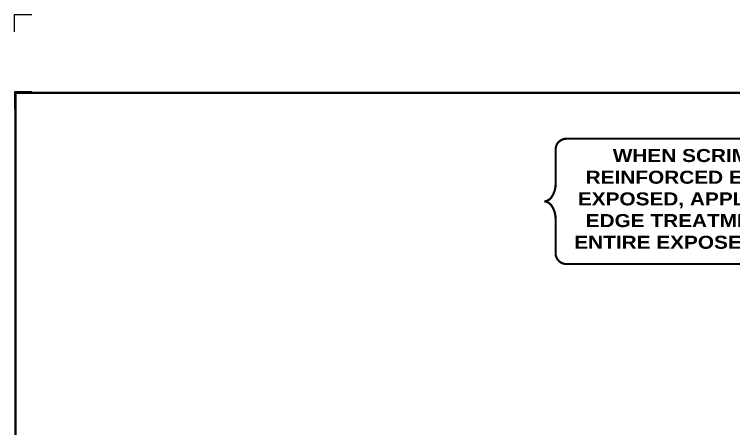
# Model space of a CAD drawing. Header units: inches. Extents: x 255.4 to 275.5, y -282.7 to -266.
# Drawn here: x 255.45 to 265.82, y -271.96 to -265.99 of the extents above; entities that cross this region are included whole.
import ezdxf
from ezdxf.enums import TextEntityAlignment as Align

# ---------------------------------------------------------------- set-up
doc = ezdxf.new("R2010")
doc.units = ezdxf.units.IN
doc.header["$MEASUREMENT"] = 0
doc.layers.get('0').update_dxf_attribs({"linetype": 'CONTINUOUS'})
doc.layers.get('DEFPOINTS').update_dxf_attribs({"linetype": 'CONTINUOUS'})
for name, color, linetype in [('FSBP-ANNO-NOTE', 7, 'CONTINUOUS'), ('FSBP-TTLB-BORDER', 7, 'CONTINUOUS'), ('FSBP-TTLB-TEXT', 7, 'CONTINUOUS')]:
    doc.layers.add(name, color=color, linetype=linetype)
doc.styles.add('FSBP_ARIAL', font='arial.ttf')
doc.styles.add('FSBP_ARIAL_BOLD', font='')
doc.styles.add('FSBP_ARIAL_NAR', font='ARIALN.TTF')
doc.styles.get('FSBP_ARIAL_BOLD').set_extended_font_data('Arial Black')
doc.dimstyles.new('FSBP-LEADER', dxfattribs={"dimtxt": 0.1875, "dimasz": 0.25, "dimexe": 0.0625, "dimexo": 0.125, "dimgap": 0.125, "dimtad": 0, "dimtih": 1, "dimtoh": 1, "dimdec": 4, "dimzin": 0, "dimdsep": 46, "dimlunit": 4, "dimtxsty": 'FSBP_ARIAL_NAR', "dimcen": 0.09375, "dimclrd": 256, "dimclre": 256, "dimclrt": 256, "dimadec": 0, "dimazin": 0, "dimtfac": 1, "dimtdec": 4, "dimtofl": 0, "dimtmove": 0, "dimatfit": 3, "dimfxl": 1, "dimtolj": 1, "dimtzin": 0, "dimlwd": -1, "dimlwe": -1, "dimarcsym": 0})

# ---------------------------------------------------------------- blocks, each defined once
blk = doc.blocks.new('TTLB-EPDM_1')
at = {"layer": 'DEFPOINTS', "linetype": 'Continuous', "ltscale": 1.75}
blk.add_lwpolyline([(-0.015625, 13.88083333333333), (-0.015625, 14.13083333333333), (0.234375, 14.13083333333333)], dxfattribs=at)
at = {"layer": 'DEFPOINTS', "color": 1}
blk.add_lwpolyline([(0.234375, 13.015625), (-0.015625, 13.015625), (-0.015625, 12.765625)], dxfattribs=at)
at = {"layer": 'FSBP-TTLB-BORDER', "const_width": 0.03125}
blk.add_lwpolyline([(20, 0), (20, 13), (0, 13), (0, 0)], dxfattribs=at)
at = {"layer": 'FSBP-TTLB-TEXT'}
for tag, height, style, p in [('MAXIMUM_WARRANTY', 0.1875, 'FSBP_ARIAL_BOLD', (18.03987100774941, 0.2240244307510579)), ('ACCPT_SYSTEMS', 0.21875, 'FSBP_ARIAL', (12.49438170418193, -1.125))]:
    blk.add_attdef(tag, text='', height=height, dxfattribs=dict(at, style=style)).set_placement(p, align=Align.MIDDLE_LEFT)
for tag, height, style, p in [('DETAIL_DESCP_LINE_1', 0.21875, 'FSBP_ARIAL_BOLD', (10.33118450231211, -0.3736318192489421)), ('ISSUE_REV_DATE', 0.21875, 'FSBP_ARIAL', (16.84069633627263, -0.7282559425942452)), ('DETAIL_NUMBER', 0.4375, 'FSBP_ARIAL', (18.91941590748775, -0.8931630692489421))]:
    blk.add_attdef(tag, text='', height=height, dxfattribs=dict(at, style=style)).set_placement(p, align=Align.MIDDLE_CENTER)

msp = doc.modelspace()

# ---------------------------------------------------------------- linework, layer by layer
at = {"layer": 'FSBP-ANNO-NOTE', "const_width": 0.03125}
msp.add_lwpolyline([(267.3536125983058, -268.9211280512095), (267.3536125983058, -269.4284140821923, -0.414213562373095), (267.1973625983058, -269.5846640821923), (263.4074392538381, -269.5846640821923, -0.414213562373095), (263.2511892538381, -269.4284140821923), (263.2511892538381, -268.9211280512094, 0.1409083258157955), (263.1927416276507, -268.7429870011064, 0.2244532195272858), (263.0886782099377, -268.6817059610096, 0.2244532195272858), (263.1927416276507, -268.6204249209128, 0.1409083258157939), (263.2511892538381, -268.4422838708098), (263.2511892538381, -267.9349978398269, -0.414213562373095), (263.4074392538381, -267.7787478398269), (267.1973625983058, -267.7787478398269, -0.414213562373095), (267.3536125983058, -267.9349978398269), (267.3536125983058, -268.4422838708098, 0.1409083258157955), (267.4120602244932, -268.6204249209128, 0.2244532195272858), (267.5161236422062, -268.6817059610096, 0.2244532195272858), (267.4120602244932, -268.7429870011064, 0.1409083258157939)], format="xyb", close=True, dxfattribs=at)

# ---------------------------------------------------------------- block references
msp.add_blockref('TTLB-EPDM_1', (255.4627011304548, -280.1173711702307))

# ---------------------------------------------------------------- texts
at = {"layer": 'FSBP-ANNO-NOTE', "insert": (263.2821593127926, -267.9269631503496), "char_height": 0.1875, "attachment_point": 1, "style": 'FSBP_ARIAL_BOLD'}
msp.add_mtext_dynamic_manual_height_columns('\\pi0.79394;WHEN SCRIM OF \\P\\pi0.40264;REINFORCED EPDM IS \\P\\pi0.28976;EXPOSED, APPLY SEAM \\P\\pi0.4034;EDGE TREATMENT TO \\P\\pi0.23784;ENTIRE EXPOSED EDGE.', width=3.976783791684284, gutter_width=2.5, heights=[1.562503387634937], dxfattribs=at)

# ---------------------------------------------------------------- leaders
at = {"layer": 'FSBP-ANNO-NOTE'}
msp.add_leader([(265.1610664073394, -275.2413851945941), (266.7748776736355, -271.4005590799285), (267.0248776736355, -271.4005590799285)], dimstyle='FSBP-LEADER', dxfattribs=at)

doc.saveas('drawing.dxf')
